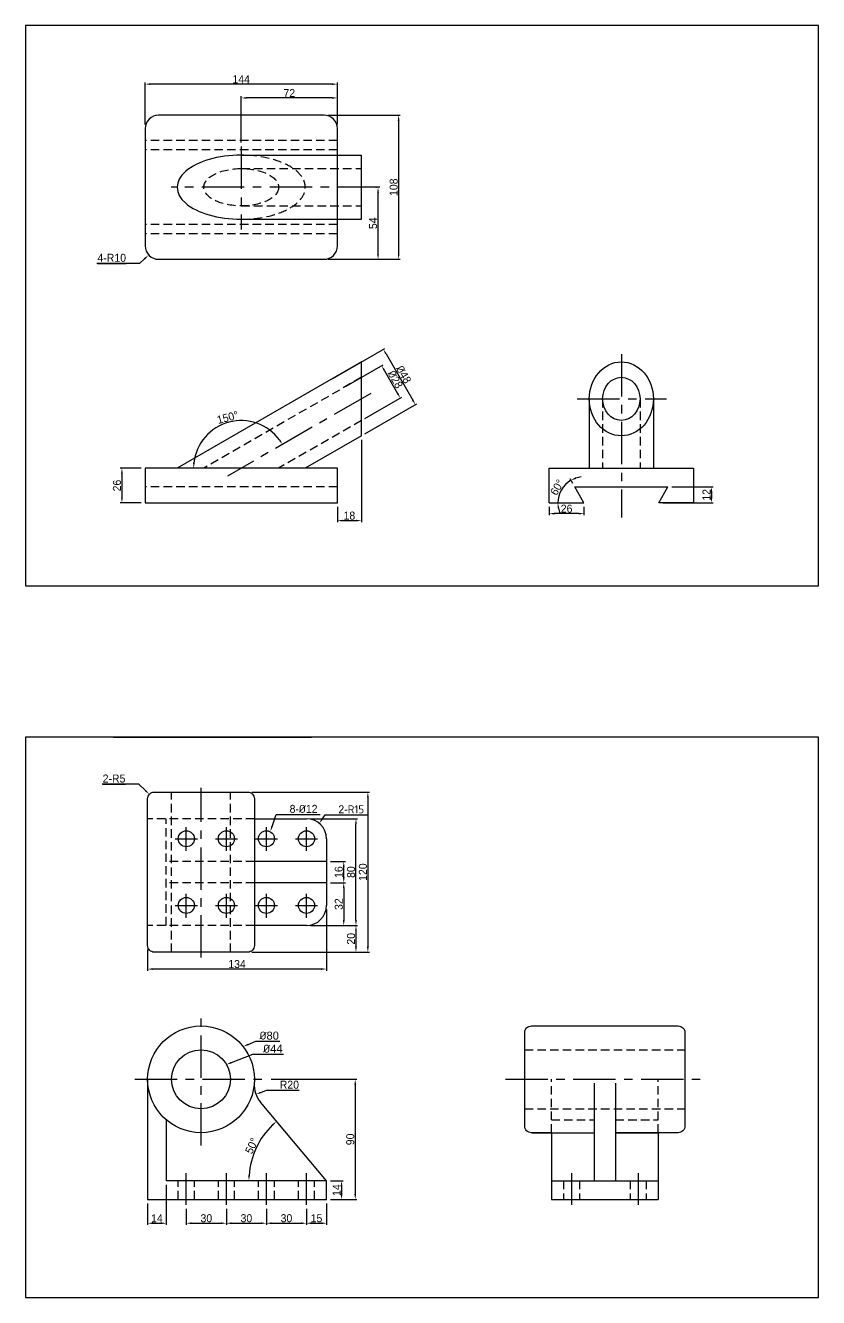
# Model space of a CAD drawing. Header units: millimetres. Extents: x 0 to 3581, y 939 to 3462.
# Drawn here: x 0 to 594, y 939 to 1892 of the extents above; entities that cross this region are included whole.
import ezdxf
from ezdxf import colors
from ezdxf.entities.mleader import LeaderData, LeaderLine
from ezdxf.math import Vec2, Vec3

# ---------------------------------------------------------------- set-up
doc = ezdxf.new("R2010")
doc.units = ezdxf.units.MM
doc.linetypes.add('CENTER', pattern=[50.8, 31.75, -6.35, 6.35, -6.35])
doc.linetypes.add('HIDDEN', pattern=[9.525, 6.35, -3.175])
doc.styles.get("Standard").update_dxf_attribs({"font": ''})
doc.styles.get('Standard').set_extended_font_data('Gulim')
doc.dimstyles.new('ISO-25', dxfattribs={"dimtxt": 6, "dimasz": 4, "dimexe": 1.25, "dimexo": 3, "dimtad": 1, "dimtxsty": 'Standard', "dimcen": 2.5, "dimadec": 0, "dimazin": 0, "dimtfac": 1, "dimtmove": 0, "dimatfit": 3, "dimfxl": 1, "dimarcsym": 0})

# ---------------------------------------------------------------- blocks, each defined once
blk = doc.blocks.new('*D1')
at = {"color": 0, "lineweight": -2, "transparency": 16777216}
for p, q in [((228.48, 1026.14), (237.98, 1026.14)), ((236.73, 1022.14), (236.73, 1016.14)), ((228.48, 1012.14), (237.98, 1012.14))]:
    blk.add_line(p, q, dxfattribs=at)
at = {"color": 0, "transparency": 16777216}
for points in [[(236.06, 1022.14), (237.39, 1022.14), (236.73, 1026.14)], [(236.06, 1016.14), (237.39, 1016.14), (236.73, 1012.14)]]:
    blk.add_solid(points, dxfattribs=at)
at = {"layer": 'Defpoints', "color": 0, "transparency": 16777216}
for p in [(225.48, 1026.14), (225.48, 1012.14), (236.73, 1012.14)]:
    blk.add_point(p, dxfattribs=at)
at = {"color": 0, "transparency": 16777216, "insert": (233.02, 1019.14), "char_height": 6, "attachment_point": 5, "rotation": 90}
blk.add_mtext('14', dxfattribs=at)
blk = doc.blocks.new('*D2')
at = {"color": 0, "lineweight": -2, "transparency": 16777216}
for p, q in [((105.48, 1023.14), (105.48, 993.02)), ((91.48, 1009.14), (91.48, 993.02)), ((95.48, 994.27), (101.48, 994.27))]:
    blk.add_line(p, q, dxfattribs=at)
at = {"color": 0, "transparency": 16777216}
for points in [[(95.48, 994.94), (95.48, 993.6), (91.48, 994.27)], [(101.48, 994.94), (101.48, 993.6), (105.48, 994.27)]]:
    blk.add_solid(points, dxfattribs=at)
at = {"layer": 'Defpoints', "color": 0, "transparency": 16777216}
for p in [(105.48, 1026.14), (91.48, 1012.14), (105.48, 994.27)]:
    blk.add_point(p, dxfattribs=at)
at = {"color": 0, "transparency": 16777216, "insert": (98.48, 997.98), "char_height": 6, "attachment_point": 5}
blk.add_mtext('14', dxfattribs=at)
blk = doc.blocks.new('*D3')
at = {"color": 0, "lineweight": -2, "transparency": 16777216}
for p, q in [((184.1, 1102.14), (248.25, 1102.14)), ((247, 1098.14), (247, 1016.14)), ((228.48, 1012.14), (248.25, 1012.14))]:
    blk.add_line(p, q, dxfattribs=at)
at = {"color": 0, "transparency": 16777216}
for points in [[(246.34, 1098.14), (247.67, 1098.14), (247, 1102.14)], [(246.34, 1016.14), (247.67, 1016.14), (247, 1012.14)]]:
    blk.add_solid(points, dxfattribs=at)
at = {"layer": 'Defpoints', "color": 0, "transparency": 16777216}
for p in [(181.1, 1102.14), (225.48, 1012.14), (247, 1012.14)]:
    blk.add_point(p, dxfattribs=at)
at = {"color": 0, "transparency": 16777216, "insert": (243.3, 1057.14), "char_height": 6, "attachment_point": 5, "rotation": 90}
blk.add_mtext('90', dxfattribs=at)
blk = doc.blocks.new('*D4')
at = {"color": 0, "lineweight": -2, "transparency": 16777216}
blk.add_arc((225.48, 1026.14), 58.12, 133.9442, 176.0558, dxfattribs=at)
at = {"color": 0, "transparency": 16777216}
for points in [[(184.71, 1068.48), (185.6, 1067.49), (188.12, 1070.66)], [(168.17, 1030.11), (166.84, 1030.16), (167.36, 1026.14)]]:
    blk.add_solid(points, dxfattribs=at)
at = {"layer": 'Defpoints', "color": 0, "transparency": 16777216}
for p in [(176.01, 1085.09), (176.93, 1058.07), (150.48, 1026.14), (180.48, 1026.14), (225.48, 1026.14)]:
    blk.add_point(p, dxfattribs=at)
at = {"color": 0, "transparency": 16777216, "insert": (169.46, 1052.26), "char_height": 6, "attachment_point": 5, "rotation": 65}
blk.add_mtext('50°', dxfattribs=at)
blk = doc.blocks.new('*D5')
at = {"color": 0, "lineweight": -2, "transparency": 16777216}
for p, q in [((120.48, 1004.99), (120.48, 993.02)), ((150.48, 1004.99), (150.48, 993.02)), ((124.48, 994.27), (146.48, 994.27))]:
    blk.add_line(p, q, dxfattribs=at)
at = {"color": 0, "transparency": 16777216}
for points in [[(124.48, 994.94), (124.48, 993.6), (120.48, 994.27)], [(146.48, 994.94), (146.48, 993.6), (150.48, 994.27)]]:
    blk.add_solid(points, dxfattribs=at)
at = {"layer": 'Defpoints', "color": 0, "transparency": 16777216}
for p in [(120.48, 1007.99), (150.48, 1007.99), (150.48, 994.27)]:
    blk.add_point(p, dxfattribs=at)
at = {"color": 0, "transparency": 16777216, "insert": (135.48, 997.97), "char_height": 6, "attachment_point": 5}
blk.add_mtext('30', dxfattribs=at)
blk = doc.blocks.new('*D6')
at = {"color": 0, "lineweight": -2, "transparency": 16777216}
for p, q in [((150.48, 1004.99), (150.48, 993.02)), ((180.48, 1004.99), (180.48, 993.02)), ((154.48, 994.27), (176.48, 994.27))]:
    blk.add_line(p, q, dxfattribs=at)
at = {"color": 0, "transparency": 16777216}
for points in [[(154.48, 994.94), (154.48, 993.6), (150.48, 994.27)], [(176.48, 994.94), (176.48, 993.6), (180.48, 994.27)]]:
    blk.add_solid(points, dxfattribs=at)
at = {"layer": 'Defpoints', "color": 0, "transparency": 16777216}
for p in [(150.48, 1007.99), (180.48, 1007.99), (180.48, 994.27)]:
    blk.add_point(p, dxfattribs=at)
at = {"color": 0, "transparency": 16777216, "insert": (165.48, 997.97), "char_height": 6, "attachment_point": 5}
blk.add_mtext('30', dxfattribs=at)
blk = doc.blocks.new('*D7')
at = {"color": 0, "lineweight": -2, "transparency": 16777216}
for p, q in [((180.48, 1004.99), (180.48, 993.02)), ((210.48, 1004.99), (210.48, 993.02)), ((184.48, 994.27), (206.48, 994.27))]:
    blk.add_line(p, q, dxfattribs=at)
at = {"color": 0, "transparency": 16777216}
for points in [[(184.48, 994.94), (184.48, 993.6), (180.48, 994.27)], [(206.48, 994.94), (206.48, 993.6), (210.48, 994.27)]]:
    blk.add_solid(points, dxfattribs=at)
at = {"layer": 'Defpoints', "color": 0, "transparency": 16777216}
for p in [(180.48, 1007.99), (210.48, 1007.99), (210.48, 994.27)]:
    blk.add_point(p, dxfattribs=at)
at = {"color": 0, "transparency": 16777216, "insert": (195.48, 997.97), "char_height": 6, "attachment_point": 5}
blk.add_mtext('30', dxfattribs=at)
blk = doc.blocks.new('*D8')
at = {"color": 0, "lineweight": -2, "transparency": 16777216}
for p, q in [((210.48, 1004.99), (210.48, 993.02)), ((225.48, 1009.14), (225.48, 993.02)), ((214.48, 994.27), (221.48, 994.27))]:
    blk.add_line(p, q, dxfattribs=at)
at = {"color": 0, "transparency": 16777216}
for points in [[(214.48, 994.94), (214.48, 993.6), (210.48, 994.27)], [(221.48, 994.94), (221.48, 993.6), (225.48, 994.27)]]:
    blk.add_solid(points, dxfattribs=at)
at = {"layer": 'Defpoints', "color": 0, "transparency": 16777216}
for p in [(225.48, 1012.14), (210.48, 1007.99), (225.48, 994.27)]:
    blk.add_point(p, dxfattribs=at)
at = {"color": 0, "transparency": 16777216, "insert": (217.98, 997.98), "char_height": 6, "attachment_point": 5}
blk.add_mtext('15', dxfattribs=at)
blk = doc.blocks.new('*D9')
at = {"color": 0, "lineweight": -2, "transparency": 16777216}
for p, q in [((169.48, 1317.48), (257.7, 1317.48)), ((256.45, 1313.48), (256.45, 1201.48)), ((169.48, 1197.48), (257.7, 1197.48))]:
    blk.add_line(p, q, dxfattribs=at)
at = {"color": 0, "transparency": 16777216}
for points in [[(255.79, 1313.48), (257.12, 1313.48), (256.45, 1317.48)], [(255.79, 1201.48), (257.12, 1201.48), (256.45, 1197.48)]]:
    blk.add_solid(points, dxfattribs=at)
at = {"layer": 'Defpoints', "color": 0, "transparency": 16777216}
for p in [(166.48, 1317.48), (166.48, 1197.48), (256.45, 1197.48)]:
    blk.add_point(p, dxfattribs=at)
at = {"color": 0, "transparency": 16777216, "insert": (252.74, 1257.48), "char_height": 6, "attachment_point": 5, "rotation": 90}
blk.add_mtext('120', dxfattribs=at)
blk = doc.blocks.new('*D10')
at = {"color": 0, "lineweight": -2, "transparency": 16777216}
for p, q in [((213.48, 1297.48), (248.8, 1297.48)), ((247.55, 1221.48), (247.55, 1293.48)), ((213.48, 1217.48), (248.8, 1217.48))]:
    blk.add_line(p, q, dxfattribs=at)
at = {"color": 0, "transparency": 16777216}
for points in [[(246.89, 1293.48), (248.22, 1293.48), (247.55, 1297.48)], [(246.89, 1221.48), (248.22, 1221.48), (247.55, 1217.48)]]:
    blk.add_solid(points, dxfattribs=at)
at = {"layer": 'Defpoints', "color": 0, "transparency": 16777216}
for p in [(210.48, 1297.48), (247.55, 1297.48), (210.48, 1217.48)]:
    blk.add_point(p, dxfattribs=at)
at = {"color": 0, "transparency": 16777216, "insert": (243.85, 1257.48), "char_height": 6, "attachment_point": 5, "rotation": 90}
blk.add_mtext('80', dxfattribs=at)
blk = doc.blocks.new('*D11')
at = {"color": 0, "lineweight": -2, "transparency": 16777216}
for p, q in [((228.48, 1265.48), (239.64, 1265.48)), ((238.39, 1253.48), (238.39, 1261.48)), ((228.48, 1249.48), (239.64, 1249.48))]:
    blk.add_line(p, q, dxfattribs=at)
at = {"color": 0, "transparency": 16777216}
for points in [[(237.72, 1261.48), (239.05, 1261.48), (238.39, 1265.48)], [(237.72, 1253.48), (239.05, 1253.48), (238.39, 1249.48)]]:
    blk.add_solid(points, dxfattribs=at)
at = {"layer": 'Defpoints', "color": 0, "transparency": 16777216}
for p in [(225.48, 1265.48), (238.39, 1265.48), (225.48, 1249.48)]:
    blk.add_point(p, dxfattribs=at)
at = {"color": 0, "transparency": 16777216, "insert": (234.68, 1257.48), "char_height": 6, "attachment_point": 5, "rotation": 90}
blk.add_mtext('16', dxfattribs=at)
blk = doc.blocks.new('*D12')
at = {"color": 0, "lineweight": -2, "transparency": 16777216}
for p, q in [((228.48, 1249.48), (239.64, 1249.48)), ((238.39, 1245.48), (238.39, 1221.48)), ((213.48, 1217.48), (239.64, 1217.48))]:
    blk.add_line(p, q, dxfattribs=at)
at = {"color": 0, "transparency": 16777216}
for points in [[(237.72, 1245.48), (239.05, 1245.48), (238.39, 1249.48)], [(237.72, 1221.48), (239.05, 1221.48), (238.39, 1217.48)]]:
    blk.add_solid(points, dxfattribs=at)
at = {"layer": 'Defpoints', "color": 0, "transparency": 16777216}
for p in [(225.48, 1249.48), (210.48, 1217.48), (238.39, 1217.48)]:
    blk.add_point(p, dxfattribs=at)
at = {"color": 0, "transparency": 16777216, "insert": (234.68, 1233.48), "char_height": 6, "attachment_point": 5, "rotation": 90}
blk.add_mtext('32', dxfattribs=at)
blk = doc.blocks.new('*D13')
at = {"color": 0, "lineweight": -2, "transparency": 16777216}
for p, q in [((213.48, 1217.48), (248.8, 1217.48)), ((247.55, 1213.48), (247.55, 1201.48)), ((169.48, 1197.48), (248.8, 1197.48))]:
    blk.add_line(p, q, dxfattribs=at)
at = {"color": 0, "transparency": 16777216}
for points in [[(246.89, 1213.48), (248.22, 1213.48), (247.55, 1217.48)], [(246.89, 1201.48), (248.22, 1201.48), (247.55, 1197.48)]]:
    blk.add_solid(points, dxfattribs=at)
at = {"layer": 'Defpoints', "color": 0, "transparency": 16777216}
for p in [(210.48, 1217.48), (166.48, 1197.48), (247.55, 1197.48)]:
    blk.add_point(p, dxfattribs=at)
at = {"color": 0, "transparency": 16777216, "insert": (243.85, 1207.48), "char_height": 6, "attachment_point": 5, "rotation": 90}
blk.add_mtext('20', dxfattribs=at)
blk = doc.blocks.new('*D14')
at = {"color": 0, "lineweight": -2, "transparency": 16777216}
for p, q in [((225.48, 1229.48), (225.48, 1183.55)), ((91.48, 1199.48), (91.48, 1183.55)), ((221.48, 1184.8), (95.48, 1184.8))]:
    blk.add_line(p, q, dxfattribs=at)
at = {"color": 0, "transparency": 16777216}
for points in [[(95.48, 1185.47), (95.48, 1184.13), (91.48, 1184.8)], [(221.48, 1185.47), (221.48, 1184.13), (225.48, 1184.8)]]:
    blk.add_solid(points, dxfattribs=at)
at = {"layer": 'Defpoints', "color": 0, "transparency": 16777216}
for p in [(225.48, 1232.48), (91.48, 1202.48), (91.48, 1184.8)]:
    blk.add_point(p, dxfattribs=at)
at = {"color": 0, "transparency": 16777216, "insert": (158.48, 1188.51), "char_height": 6, "attachment_point": 5}
blk.add_mtext('134', dxfattribs=at)
blk = doc.blocks.new('*D15')
at = {"color": 0, "lineweight": -2, "transparency": 16777216}
for p, q in [((251.61, 1581.5), (251.61, 1519.72)), ((233.61, 1531.25), (233.61, 1519.72)), ((237.61, 1520.97), (247.61, 1520.97))]:
    blk.add_line(p, q, dxfattribs=at)
at = {"color": 0, "transparency": 16777216}
for points in [[(237.61, 1521.63), (237.61, 1520.3), (233.61, 1520.97)], [(247.61, 1521.63), (247.61, 1520.3), (251.61, 1520.97)]]:
    blk.add_solid(points, dxfattribs=at)
at = {"layer": 'Defpoints', "color": 0, "transparency": 16777216}
for p in [(251.61, 1584.5), (233.61, 1534.25), (251.61, 1520.97)]:
    blk.add_point(p, dxfattribs=at)
at = {"color": 0, "transparency": 16777216, "insert": (242.61, 1524.67), "char_height": 6, "attachment_point": 5}
blk.add_mtext('18', dxfattribs=at)
blk = doc.blocks.new('*D16')
at = {"color": 0, "lineweight": -2, "transparency": 16777216}
for p, q in [((86.61, 1560.25), (70.98, 1560.25)), ((72.23, 1556.25), (72.23, 1538.25)), ((86.61, 1534.25), (70.98, 1534.25))]:
    blk.add_line(p, q, dxfattribs=at)
at = {"color": 0, "transparency": 16777216}
for points in [[(71.56, 1556.25), (72.89, 1556.25), (72.23, 1560.25)], [(71.56, 1538.25), (72.89, 1538.25), (72.23, 1534.25)]]:
    blk.add_solid(points, dxfattribs=at)
at = {"layer": 'Defpoints', "color": 0, "transparency": 16777216}
for p in [(89.61, 1560.25), (72.23, 1534.25), (89.61, 1534.25)]:
    blk.add_point(p, dxfattribs=at)
at = {"color": 0, "transparency": 16777216, "insert": (68.53, 1547.25), "char_height": 6, "attachment_point": 5, "rotation": 90}
blk.add_mtext('26', dxfattribs=at)
blk = doc.blocks.new('*D17')
at = {"color": 0, "lineweight": -2, "transparency": 16777216}
for p, q in [((262.48, 1770.86), (262.84, 1770.86)), ((264.09, 1720.86), (264.09, 1766.86)), ((226.61, 1716.86), (265.34, 1716.86))]:
    blk.add_line(p, q, dxfattribs=at)
at = {"color": 0, "transparency": 16777216}
for points in [[(263.42, 1766.86), (264.75, 1766.86), (264.09, 1770.86)], [(263.42, 1720.86), (264.75, 1720.86), (264.09, 1716.86)]]:
    blk.add_solid(points, dxfattribs=at)
at = {"layer": 'Defpoints', "color": 0, "transparency": 16777216}
for p in [(264.09, 1770.86), (265.48, 1770.86), (223.61, 1716.86)]:
    blk.add_point(p, dxfattribs=at)
at = {"color": 0, "transparency": 16777216, "insert": (260.38, 1743.86), "char_height": 6, "attachment_point": 5, "rotation": 90}
blk.add_mtext('54', dxfattribs=at)
blk = doc.blocks.new('*D18')
at = {"color": 0, "lineweight": -2, "transparency": 16777216}
for p, q in [((226.61, 1824.86), (280.76, 1824.86)), ((279.51, 1820.86), (279.51, 1720.86)), ((226.61, 1716.86), (280.76, 1716.86))]:
    blk.add_line(p, q, dxfattribs=at)
at = {"color": 0, "transparency": 16777216}
for points in [[(278.84, 1820.86), (280.17, 1820.86), (279.51, 1824.86)], [(278.84, 1720.86), (280.17, 1720.86), (279.51, 1716.86)]]:
    blk.add_solid(points, dxfattribs=at)
at = {"layer": 'Defpoints', "color": 0, "transparency": 16777216}
for p in [(223.61, 1824.86), (223.61, 1716.86), (279.51, 1716.86)]:
    blk.add_point(p, dxfattribs=at)
at = {"color": 0, "transparency": 16777216, "insert": (275.8, 1770.86), "char_height": 6, "attachment_point": 5, "rotation": 90}
blk.add_mtext('108', dxfattribs=at)
blk = doc.blocks.new('*D19')
at = {"color": 0, "lineweight": -2, "transparency": 16777216}
for p, q in [((161.61, 1804.31), (161.61, 1839.04)), ((229.61, 1837.79), (165.61, 1837.79)), ((233.61, 1817.86), (233.61, 1839.04))]:
    blk.add_line(p, q, dxfattribs=at)
at = {"color": 0, "transparency": 16777216}
for points in [[(165.61, 1838.46), (165.61, 1837.12), (161.61, 1837.79)], [(229.61, 1838.46), (229.61, 1837.12), (233.61, 1837.79)]]:
    blk.add_solid(points, dxfattribs=at)
at = {"layer": 'Defpoints', "color": 0, "transparency": 16777216}
for p in [(161.61, 1837.79), (233.61, 1814.86), (161.61, 1801.31)]:
    blk.add_point(p, dxfattribs=at)
at = {"color": 0, "transparency": 16777216, "insert": (197.61, 1841.5), "char_height": 6, "attachment_point": 5}
blk.add_mtext('72', dxfattribs=at)
blk = doc.blocks.new('*D20')
at = {"color": 0, "lineweight": -2, "transparency": 16777216}
for p, q in [((89.61, 1817.86), (89.61, 1849.38)), ((229.61, 1848.13), (93.61, 1848.13)), ((233.61, 1817.86), (233.61, 1849.38))]:
    blk.add_line(p, q, dxfattribs=at)
at = {"color": 0, "transparency": 16777216}
for points in [[(93.61, 1848.8), (93.61, 1847.46), (89.61, 1848.13)], [(229.61, 1848.8), (229.61, 1847.46), (233.61, 1848.13)]]:
    blk.add_solid(points, dxfattribs=at)
at = {"layer": 'Defpoints', "color": 0, "transparency": 16777216}
for p in [(89.61, 1848.13), (89.61, 1814.86), (233.61, 1814.86)]:
    blk.add_point(p, dxfattribs=at)
at = {"color": 0, "transparency": 16777216, "insert": (161.61, 1851.84), "char_height": 6, "attachment_point": 5}
blk.add_mtext('144', dxfattribs=at)
blk = doc.blocks.new('*D21')
at = {"color": 0, "lineweight": -2, "transparency": 16777216}
for p, q in [((484.24, 1546.25), (515.05, 1546.25)), ((513.8, 1542.25), (513.8, 1538.25)), ((477.31, 1534.25), (515.05, 1534.25))]:
    blk.add_line(p, q, dxfattribs=at)
at = {"color": 0, "transparency": 16777216}
for points in [[(513.13, 1542.25), (514.47, 1542.25), (513.8, 1546.25)], [(513.13, 1538.25), (514.47, 1538.25), (513.8, 1534.25)]]:
    blk.add_solid(points, dxfattribs=at)
at = {"layer": 'Defpoints', "color": 0, "transparency": 16777216}
for p in [(481.24, 1546.25), (474.31, 1534.25), (513.8, 1534.25)]:
    blk.add_point(p, dxfattribs=at)
at = {"color": 0, "transparency": 16777216, "insert": (510.09, 1540.25), "char_height": 6, "attachment_point": 5, "rotation": 90}
blk.add_mtext('12', dxfattribs=at)
blk = doc.blocks.new('*D22')
at = {"color": 0, "lineweight": -2, "transparency": 16777216}
for p, q in [((392.31, 1531.25), (392.31, 1524.94)), ((414.31, 1526.19), (396.31, 1526.19)), ((418.31, 1531.25), (418.31, 1524.94))]:
    blk.add_line(p, q, dxfattribs=at)
at = {"color": 0, "transparency": 16777216}
for points in [[(396.31, 1526.85), (396.31, 1525.52), (392.31, 1526.19)], [(414.31, 1526.85), (414.31, 1525.52), (418.31, 1526.19)]]:
    blk.add_solid(points, dxfattribs=at)
at = {"layer": 'Defpoints', "color": 0, "transparency": 16777216}
for p in [(392.31, 1534.25), (392.31, 1526.19), (418.31, 1534.25)]:
    blk.add_point(p, dxfattribs=at)
at = {"color": 0, "transparency": 16777216, "insert": (405.31, 1529.89), "char_height": 6, "attachment_point": 5}
blk.add_mtext('26', dxfattribs=at)
blk = doc.blocks.new('*D23')
at = {"color": 0, "lineweight": -2, "transparency": 16777216}
blk.add_line((409.88, 1548.85), (407.91, 1552.26), dxfattribs=at)
for start, end in [(120, 180), (96.5106, 108.2553), (191.7447, 203.4894)]:
    blk.add_arc((418.31, 1534.25), 19.55, start, end, dxfattribs=at)
at = {"color": 0, "transparency": 16777216}
for points in [[(412.46, 1552.21), (411.91, 1553.42), (408.54, 1551.18)], [(398.51, 1530.2), (399.84, 1530.34), (398.76, 1534.25)]]:
    blk.add_solid(points, dxfattribs=at)
at = {"layer": 'Defpoints', "color": 0, "transparency": 16777216}
for p in [(403.34, 1546.82), (411.38, 1546.25), (392.31, 1534.25), (418.31, 1534.25), (418.31, 1534.25)]:
    blk.add_point(p, dxfattribs=at)
at = {"color": 0, "transparency": 16777216, "insert": (398.18, 1545.87), "char_height": 6, "attachment_point": 5, "rotation": 60}
blk.add_mtext('60°', dxfattribs=at)
blk = doc.blocks.new('*D24')
at = {"color": 0, "lineweight": -2, "transparency": 16777216}
blk.add_arc((161.61, 1560.25), 35.67, 36.42825, 173.57175, dxfattribs=at)
at = {"color": 0, "transparency": 16777216}
for points in [[(190.87, 1581.8), (189.75, 1581.07), (192.5, 1578.09)], [(126.83, 1564.21), (125.5, 1564.28), (125.94, 1560.25)]]:
    blk.add_solid(points, dxfattribs=at)
at = {"layer": 'Defpoints', "color": 0, "transparency": 16777216}
for p in [(258.77, 1616.35), (167.8, 1595.38), (89.61, 1560.25), (233.61, 1560.25), (151.34, 1554.32)]:
    blk.add_point(p, dxfattribs=at)
at = {"color": 0, "transparency": 16777216, "insert": (151.42, 1598.29), "char_height": 6, "attachment_point": 5, "rotation": 15}
blk.add_mtext('150°', dxfattribs=at)
blk = doc.blocks.new('*D25')
at = {"color": 0, "lineweight": -2, "transparency": 16777216}
for p, q in [((230.21, 1627.57), (269.14, 1650.05)), ((270.06, 1645.96), (290.06, 1611.32)), ((254.21, 1586), (293.14, 1608.48))]:
    blk.add_line(p, q, dxfattribs=at)
at = {"color": 0, "transparency": 16777216}
for points in [[(270.63, 1646.29), (269.48, 1645.62), (268.06, 1649.42)], [(290.63, 1611.65), (289.48, 1610.98), (292.06, 1607.85)]]:
    blk.add_solid(points, dxfattribs=at)
at = {"layer": 'Defpoints', "color": 0, "transparency": 16777216}
for p in [(227.61, 1626.07), (292.06, 1607.85), (251.61, 1584.5)]:
    blk.add_point(p, dxfattribs=at)
at = {"color": 0, "transparency": 16777216, "insert": (283.27, 1630.49), "char_height": 6, "attachment_point": 5, "rotation": 300}
blk.add_mtext('{\\fISOCPEUR|b0|i0|c0|p34;%%C}48', dxfattribs=at)
blk = doc.blocks.new('*D26')
at = {"color": 0, "lineweight": -2, "transparency": 16777216}
for p, q in [((240.21, 1621.79), (267.84, 1637.75)), ((268.75, 1633.66), (278.75, 1616.34)), ((254.21, 1597.55), (281.84, 1613.5))]:
    blk.add_line(p, q, dxfattribs=at)
at = {"color": 0, "transparency": 16777216}
for points in [[(269.33, 1633.99), (268.18, 1633.32), (266.75, 1637.12)], [(279.33, 1616.67), (278.18, 1616), (280.75, 1612.87)]]:
    blk.add_solid(points, dxfattribs=at)
at = {"layer": 'Defpoints', "color": 0, "transparency": 16777216}
for p in [(237.61, 1620.29), (280.75, 1612.87), (251.61, 1596.05)]:
    blk.add_point(p, dxfattribs=at)
at = {"color": 0, "transparency": 16777216, "insert": (276.96, 1626.85), "char_height": 6, "attachment_point": 5, "rotation": 300}
blk.add_mtext('{\\fISOCPEUR|b0|i0|c0|p34;%%C}28', dxfattribs=at)

msp = doc.modelspace()

# ---------------------------------------------------------------- linework, layer by layer
at = {"linetype": 'HIDDEN'}
for p, q in [((233.609, 1805.79), (89.609, 1805.79)), ((233.609, 1798.862), (89.609, 1798.862)), ((161.609, 1784.862), (251.609, 1784.862)), ((161.609, 1756.862), (251.609, 1756.862)), ((233.609, 1742.862), (89.609, 1742.862)), ((233.609, 1735.934), (89.609, 1735.934)), ((251.609, 1628.377), (133.609, 1560.25)), ((432.311, 1612.212), (432.311, 1560.25)), ((460.311, 1612.212), (460.311, 1560.25)), ((251.609, 1596.046), (189.609, 1560.25)), ((233.609, 1546.25), (89.609, 1546.25)), ((109.482, 1197.479), (109.482, 1317.479)), ((153.482, 1197.479), (153.482, 1317.479)), ((171.482, 1297.479), (91.482, 1297.479)), ((105.482, 1217.479), (105.482, 1297.479)), ((171.482, 1265.479), (105.482, 1265.479)), ((171.482, 1249.479), (105.482, 1249.479)), ((171.482, 1217.479), (91.482, 1217.479)), ((373.911, 1124.137), (493.911, 1124.137)), ((393.911, 1062.137), (393.911, 1102.137)), ((473.911, 1062.137), (473.911, 1102.137)), ((373.911, 1080.137), (493.911, 1080.137)), ((393.911, 1071.74), (425.911, 1071.74)), ((441.911, 1071.74), (473.911, 1071.74)), ((114.482, 1012.137), (114.482, 1026.137)), ((126.482, 1012.137), (126.482, 1026.137)), ((144.482, 1012.137), (144.482, 1026.137)), ((156.482, 1012.137), (156.482, 1026.137)), ((174.482, 1012.137), (174.482, 1026.137)), ((186.482, 1012.137), (186.482, 1026.137)), ((204.482, 1012.137), (204.482, 1026.137)), ((216.482, 1012.137), (216.482, 1026.137)), ((402.911, 1026.137), (402.911, 1012.137)), ((414.911, 1026.137), (414.911, 1012.137)), ((452.911, 1026.137), (452.911, 1012.137)), ((464.911, 1026.137), (464.911, 1012.137))]:
    msp.add_line(p, q, dxfattribs=at)
at = {"linetype": 'CENTER'}
for p, q in [((161.609, 1801.306), (161.609, 1739.089)), ((265.477, 1770.862), (109.097, 1770.862)), ((446.311, 1645.756), (446.311, 1523.241)), ((258.769, 1616.345), (151.336, 1554.319)), ((413.253, 1612.212), (480.063, 1612.212)), ((131.482, 1193.462), (131.482, 1320.635)), ((120.482, 1273.318), (120.482, 1291.166)), ((150.482, 1273.318), (150.482, 1291.166)), ((180.482, 1273.318), (180.482, 1291.166)), ((210.482, 1273.318), (210.482, 1291.166)), ((112.21, 1282.479), (128.755, 1282.479)), ((142.21, 1282.479), (158.755, 1282.479)), ((172.21, 1282.479), (188.755, 1282.479)), ((202.21, 1282.479), (218.755, 1282.479)), ((120.482, 1223.318), (120.482, 1241.166)), ((150.482, 1223.318), (150.482, 1241.166)), ((180.482, 1223.318), (180.482, 1241.166)), ((210.482, 1223.318), (210.482, 1241.166)), ((112.21, 1232.479), (128.755, 1232.479)), ((142.21, 1232.479), (158.755, 1232.479)), ((172.21, 1232.479), (188.755, 1232.479)), ((202.21, 1232.479), (218.755, 1232.479)), ((131.482, 1052.515), (131.482, 1151.759)), ((81.86, 1102.137), (181.104, 1102.137)), ((359.476, 1102.137), (505.432, 1102.137)), ((120.482, 1007.994), (120.482, 1031.76)), ((150.482, 1007.994), (150.482, 1031.76)), ((180.482, 1007.994), (180.482, 1031.76)), ((210.482, 1007.994), (210.482, 1031.76)), ((408.911, 1031.76), (408.911, 1007.994)), ((458.911, 1031.76), (458.911, 1007.994))]:
    msp.add_line(p, q, dxfattribs=at)
for p, q in [((161.609, 1794.862), (251.609, 1794.862)), ((251.609, 1746.862), (251.609, 1794.862)), ((161.609, 1746.862), (251.609, 1746.862)), ((251.609, 1639.924), (113.609, 1560.25)), ((251.609, 1584.499), (251.609, 1639.924)), ((422.311, 1612.212), (422.311, 1560.25)), ((470.311, 1612.212), (470.311, 1560.25)), ((251.609, 1584.499), (209.609, 1560.25)), ((89.609, 1560.25), (89.609, 1534.25)), ((233.609, 1560.25), (89.609, 1560.25)), ((233.609, 1534.25), (233.609, 1560.25)), ((392.311, 1534.25), (392.311, 1560.25)), ((392.311, 1560.25), (500.311, 1560.25)), ((500.311, 1560.25), (500.311, 1534.25)), ((418.311, 1534.25), (411.383, 1546.25)), ((411.383, 1546.25), (481.239, 1546.25)), ((474.311, 1534.25), (481.239, 1546.25)), ((89.609, 1534.25), (233.609, 1534.25)), ((392.311, 1534.25), (418.311, 1534.25)), ((500.311, 1534.25), (474.311, 1534.25)), ((66.026, 1358.548), (214.312, 1358.548)), ((171.482, 1297.479), (210.482, 1297.479)), ((225.482, 1282.479), (225.482, 1232.479)), ((225.482, 1265.479), (171.482, 1265.479)), ((225.482, 1249.479), (171.482, 1249.479)), ((210.482, 1217.479), (171.482, 1217.479)), ((91.482, 1102.137), (91.482, 1012.137)), ((425.911, 1099.343), (425.911, 1026.137)), ((441.911, 1099.343), (441.911, 1026.137)), ((225.482, 1026.137), (176.015, 1085.09)), ((105.482, 1071.74), (105.482, 1026.137)), ((378.911, 1062.137), (425.911, 1062.137)), ((393.911, 1062.137), (425.911, 1062.137)), ((393.911, 1062.137), (393.911, 1012.137)), ((393.911, 1062.137), (425.911, 1062.137)), ((441.911, 1062.137), (473.911, 1062.137)), ((473.911, 1062.137), (473.911, 1012.137)), ((225.482, 1026.137), (105.482, 1026.137)), ((225.482, 1012.137), (225.482, 1026.137)), ((393.911, 1026.137), (473.911, 1026.137)), ((91.482, 1012.137), (225.482, 1012.137)), ((393.911, 1012.137), (473.911, 1012.137))]:
    msp.add_line(p, q)
for points in [[(0, 1472.138), (594, 1472.138), (594, 1892.138), (0, 1892.138)], [(0, 938.548), (594, 938.548), (594, 1358.548), (0, 1358.548)]]:
    msp.add_lwpolyline(points, close=True)
for points in [[(233.609, 1726.862), (233.609, 1814.862, 0.4142136), (223.609, 1824.862), (99.609, 1824.862, 0.4142136), (89.609, 1814.862), (89.609, 1726.862, 0.4142136), (99.609, 1716.862), (223.609, 1716.862, 0.4142136)], [(166.482, 1197.479), (96.482, 1197.479, -0.4142136), (91.482, 1202.479), (91.482, 1312.479, -0.4142136), (96.482, 1317.479), (166.482, 1317.479, -0.4142136), (171.482, 1312.479), (171.482, 1202.479, -0.4142136)]]:
    msp.add_lwpolyline(points, format="xyb", close=True)
msp.add_lwpolyline([(393.911, 1062.137), (378.911, 1062.137, -0.4142136), (373.911, 1067.137), (373.911, 1137.137, -0.4142136), (378.911, 1142.137), (488.911, 1142.137, -0.4142136), (493.911, 1137.137), (493.911, 1067.137, -0.4142136), (488.911, 1062.137), (441.911, 1062.137)], format="xyb")
for centre, radius in [((120.482, 1282.479), 6), ((150.482, 1282.479), 6), ((180.482, 1282.479), 6), ((210.482, 1282.479), 6), ((120.482, 1232.479), 6), ((150.482, 1232.479), 6), ((180.482, 1232.479), 6), ((210.482, 1232.479), 6), ((131.482, 1102.137), 40), ((131.482, 1102.137), 22)]:
    msp.add_circle(centre, radius)
for centre, radius, start, end in [((210.482, 1282.479), 15, 0, 90), ((210.482, 1232.479), 15, 270, 0), ((191.336, 1097.946), 20, 175.994407, 220)]:
    msp.add_arc(centre, radius, start, end)
msp.add_ellipse((161.609, 1770.862), major_axis=(48, 0), ratio=0.5, start_param=1.5707963, end_param=4.712389)
at = {"linetype": 'HIDDEN'}
msp.add_ellipse((161.609, 1770.862), major_axis=(48, 0), ratio=0.5, start_param=4.712389, end_param=7.8539816, dxfattribs=at)
msp.add_ellipse((161.609, 1770.862), major_axis=(28, 0), ratio=0.5, dxfattribs=at)
for major_axis in [(0, -27.713), (0, -16.166)]:
    msp.add_ellipse((446.311, 1612.212), major_axis=major_axis, ratio=0.8660254)

# ---------------------------------------------------------------- dimensions: what is measured, and where the dimension line sits
for base, p1, p2, picture, middle in [((89.609, 1848.129), (233.609, 1814.862), (89.609, 1814.862), '*D20', (161.609, 1851.838)), ((161.609, 1837.791), (233.609, 1814.862), (161.609, 1801.306), '*D19', (197.609, 1841.496)), ((251.609, 1520.966), (233.609, 1534.25), (251.609, 1584.499), '*D15', (242.609, 1524.675)), ((392.311, 1526.186), (418.311, 1534.25), (392.311, 1534.25), '*D22', (405.311, 1529.887)), ((91.482, 1184.798), (225.482, 1232.479), (91.482, 1202.479), '*D14', (158.482, 1188.507)), ((105.482, 994.271), (91.482, 1012.137), (105.482, 1026.137), '*D2', (98.482, 997.98)), ((225.482, 994.271), (210.482, 1007.994), (225.482, 1012.137), '*D8', (217.982, 997.98)), ((150.482, 994.271), (120.482, 1007.994), (150.482, 1007.994), '*D5', (135.482, 997.972)), ((180.482, 994.271), (150.482, 1007.994), (180.482, 1007.994), '*D6', (165.482, 997.972)), ((210.482, 994.271), (180.482, 1007.994), (210.482, 1007.994), '*D7', (195.482, 997.972))]:
    dim = msp.add_linear_dim(base=base, p1=p1, p2=p2, dimstyle='ISO-25')
    dim.commit()
    dim.dimension.update_dxf_attribs({"geometry": picture, "text_midpoint": middle})
for base, p1, p2, picture, middle in [((279.507, 1716.862), (223.609, 1824.862), (223.609, 1716.862), '*D18', (275.798, 1770.862)), ((264.087, 1770.862), (223.609, 1716.862), (265.477, 1770.862), '*D17', (260.382, 1743.862)), ((72.228, 1534.25), (89.609, 1560.25), (89.609, 1534.25), '*D16', (68.527, 1547.25)), ((513.799, 1534.25), (481.239, 1546.25), (474.311, 1534.25), '*D21', (510.091, 1540.25)), ((256.453, 1197.479), (166.482, 1317.479), (166.482, 1197.479), '*D9', (252.744, 1257.479)), ((247.554, 1297.479), (210.482, 1217.479), (210.482, 1297.479), '*D10', (243.853, 1257.479)), ((238.385, 1265.479), (225.482, 1249.479), (225.482, 1265.479), '*D11', (234.677, 1257.479)), ((238.385, 1217.479), (225.482, 1249.479), (210.482, 1217.479), '*D12', (234.685, 1233.479)), ((247.554, 1197.479), (210.482, 1217.479), (166.482, 1197.479), '*D13', (243.853, 1207.479)), ((247.003, 1012.137), (181.104, 1102.137), (225.482, 1012.137), '*D3', (243.302, 1057.137)), ((236.726, 1012.137), (225.482, 1026.137), (225.482, 1012.137), '*D1', (233.017, 1019.137))]:
    dim = msp.add_linear_dim(base=base, p1=p1, p2=p2, angle=90, dimstyle='ISO-25')
    dim.commit()
    dim.dimension.update_dxf_attribs({"geometry": picture, "text_midpoint": middle})
for p1, p2, distance, picture, middle in [((227.609, 1626.068), (251.609, 1584.499), 46.706, '*D25', (283.266, 1630.489)), ((237.609, 1620.295), (251.609, 1596.046), 33.653, '*D26', (276.958, 1626.847))]:
    dim = msp.add_aligned_dim(p1=p1, p2=p2, distance=distance, text='{\\fISOCPEUR|b0|i0|c0|p34;%%C}<>', dimstyle='ISO-25')
    dim.commit()
    dim.dimension.update_dxf_attribs({"geometry": picture, "text_midpoint": middle})
for base, line1, line2, picture, middle in [((167.803, 1595.379), ((258.769, 1616.345), (151.336, 1554.319)), ((233.609, 1560.25), (89.609, 1560.25)), '*D24', (151.417, 1598.288)), ((403.336, 1546.815), ((418.311, 1534.25), (411.383, 1546.25)), ((392.311, 1534.25), (418.311, 1534.25)), '*D23', (398.177, 1545.875)), ((176.925, 1058.074), ((225.482, 1026.137), (176.015, 1085.09)), ((180.482, 1026.137), (150.482, 1026.137)), '*D4', (169.455, 1052.263))]:
    dim = msp.add_angular_dim_2l(base=base, line1=line1, line2=line2, dimstyle='ISO-25')
    dim.commit()
    dim.dimension.update_dxf_attribs({"geometry": picture, "text_midpoint": middle})

# ---------------------------------------------------------------- leaders
ml = msp.add_multileader_mtext('Standard')
ml.set_content('\\L4-R10', color=256)
ml.set_leader_properties()
ml.build(insert=Vec2(0, 0))
ml.multileader.update_dxf_attribs({"text_left_attachment_type": 8, "text_right_attachment_type": 8})
ctx = ml.context
ctx.base_point, ctx.char_height, ctx.plane_origin = Vec3(49.472, 1713.757), 6, Vec3(99.609, 1716.862)
ctx.left_attachment, ctx.right_attachment, ctx.text_align_type = 8, 8, 2
notes = []
notes.append((ctx, [(0, (1, 1, 0), (85.312, 1713.757), (-1, 0), 8, [(0, [(92.129, 1719.906)], 0, [])])]))
ctx.mtext.insert, ctx.mtext.alignment, ctx.mtext.flow_direction = Vec3(75.312, 1720.957), 3, 5
ml = msp.add_multileader_mtext('Standard')
ml.set_content('\\L2-R5', color=256)
ml.set_leader_properties()
ml.build(insert=Vec2(0, 0))
ml.multileader.update_dxf_attribs({"text_left_attachment_type": 8, "text_right_attachment_type": 8})
ctx = ml.context
ctx.base_point, ctx.char_height, ctx.plane_origin = Vec3(53.867, 1323.422), 6, Vec3(96.482, 1317.479)
ctx.left_attachment, ctx.right_attachment, ctx.text_align_type = 8, 8, 2
notes.append((ctx, [(0, (1, 1, 0), (84.842, 1323.422), (-1, 0), 8, [(0, [(92.745, 1315.801)], 0, [])])]))
ctx.mtext.insert, ctx.mtext.alignment, ctx.mtext.flow_direction = Vec3(74.842, 1330.622), 3, 5
ml = msp.add_multileader_mtext('Standard')
ml.set_content('\\L8-{\\fISOCPEUR|b0|i0|c0|p34;%%C}12', color=256)
ml.set_leader_properties()
ml.build(insert=Vec2(0, 0))
ml.multileader.update_dxf_attribs({"text_left_attachment_type": 8, "text_right_attachment_type": 8})
ctx = ml.context
ctx.base_point, ctx.char_height, ctx.plane_origin = Vec3(195.855, 1300.67), 6, Vec3(180.482, 1288.479)
ctx.left_attachment, ctx.right_attachment = 8, 8
notes.append((ctx, [(0, (1, 1, 0), (187.855, 1300.67), (1, 0), 8, [(0, [(183.4, 1287.992)], 0, [])])]))
ctx.mtext.insert, ctx.mtext.flow_direction = Vec3(197.855, 1307.87), 5
ml = msp.add_multileader_mtext('Standard')
ml.set_content('\\L{\\L2-\\fISOCPEUR|b0|i0|c0|p34;R15}', color=256)
ml.set_leader_properties()
ml.build(insert=Vec2(0, 0))
ml.multileader.update_dxf_attribs({"text_left_attachment_type": 8, "text_right_attachment_type": 8})
ctx = ml.context
ctx.base_point, ctx.char_height, ctx.plane_origin = Vec3(232.367, 1300.323), 6, Vec3(217.166, 1294.642)
ctx.left_attachment, ctx.right_attachment = 8, 8
notes.append((ctx, [(0, (1, 1, 0), (224.367, 1300.323), (1, 0), 8, [(0, [(220.083, 1294.155)], 0, [])])]))
ctx.mtext.insert, ctx.mtext.flow_direction = Vec3(234.367, 1307.523), 5
ml = msp.add_multileader_mtext('Standard')
ml.set_content('\\L{\\fISOCPEUR|b0|i0|c0|p34;\\L%%C\\fArial|b0|i0|c0|p34;80}', color=256)
ml.set_leader_properties()
ml.build(insert=Vec2(0, 0))
ml.multileader.update_dxf_attribs({"text_left_attachment_type": 8, "text_right_attachment_type": 8})
ctx = ml.context
ctx.base_point, ctx.char_height, ctx.plane_origin = Vec3(173.33, 1130.702), 6, Vec3(168.228, 1121.876)
ctx.left_attachment, ctx.right_attachment = 8, 8
notes.append((ctx, [(0, (1, 1, 0), (172.668, 1130.702), (1, 0), 0.662, [(0, [(163.146, 1126.75)], 0, [])])]))
ctx.mtext.insert, ctx.mtext.flow_direction = Vec3(175.33, 1137.902), 5
ml = msp.add_multileader_mtext('Standard')
ml.set_content('\\L{\\fISOCPEUR|b0|i0|c0|p34;\\L%%C\\fArial|b0|i0|c0|p34;44}', color=256)
ml.set_leader_properties()
ml.build(insert=Vec2(0, 0))
ml.multileader.update_dxf_attribs({"text_left_attachment_type": 8, "text_right_attachment_type": 8})
ctx = ml.context
ctx.base_point, ctx.char_height, ctx.plane_origin = Vec3(176.067, 1120.885), 6, Vec3(153.87, 1107.442)
ctx.left_attachment, ctx.right_attachment = 8, 8
notes.append((ctx, [(0, (1, 1, 0), (170.333, 1120.885), (1, 0), 5.734, [(0, [(150.482, 1113.228)], 0, [])])]))
ctx.mtext.insert, ctx.mtext.flow_direction = Vec3(178.067, 1128.085), 5
ml = msp.add_multileader_mtext('Standard')
ml.set_content('\\LR20', color=256)
ml.set_leader_properties()
ml.build(insert=Vec2(0, 0))
ml.multileader.update_dxf_attribs({"text_left_attachment_type": 8, "text_right_attachment_type": 8})
ctx = ml.context
ctx.base_point, ctx.char_height, ctx.plane_origin = Vec3(188.455, 1093.916), 6, Vec3(176.015, 1085.09)
ctx.left_attachment, ctx.right_attachment = 8, 8
notes.append((ctx, [(0, (1, 1, 0), (180.455, 1093.916), (1, 0), 8, [(0, [(172.627, 1090.876)], 0, [])])]))
ctx.mtext.insert, ctx.mtext.flow_direction = Vec3(190.455, 1101.116), 5
for ctx, leaders in notes:
    for number, flags, end, landing, length, lines in leaders:
        leader = LeaderData()
        leader.index, (leader.has_last_leader_line, leader.has_dogleg_vector, leader.attachment_direction) = number, flags
        leader.last_leader_point, leader.dogleg_vector, leader.dogleg_length = Vec3(end), Vec3(landing), length
        for number, points, colour, breaks in lines:
            line = LeaderLine()
            line.index, line.vertices, line.color, line.breaks = number, Vec3.list(points), colors.encode_raw_color(colour), breaks
            leader.lines.append(line)
        ctx.leaders.append(leader)

doc.saveas('drawing.dxf')
